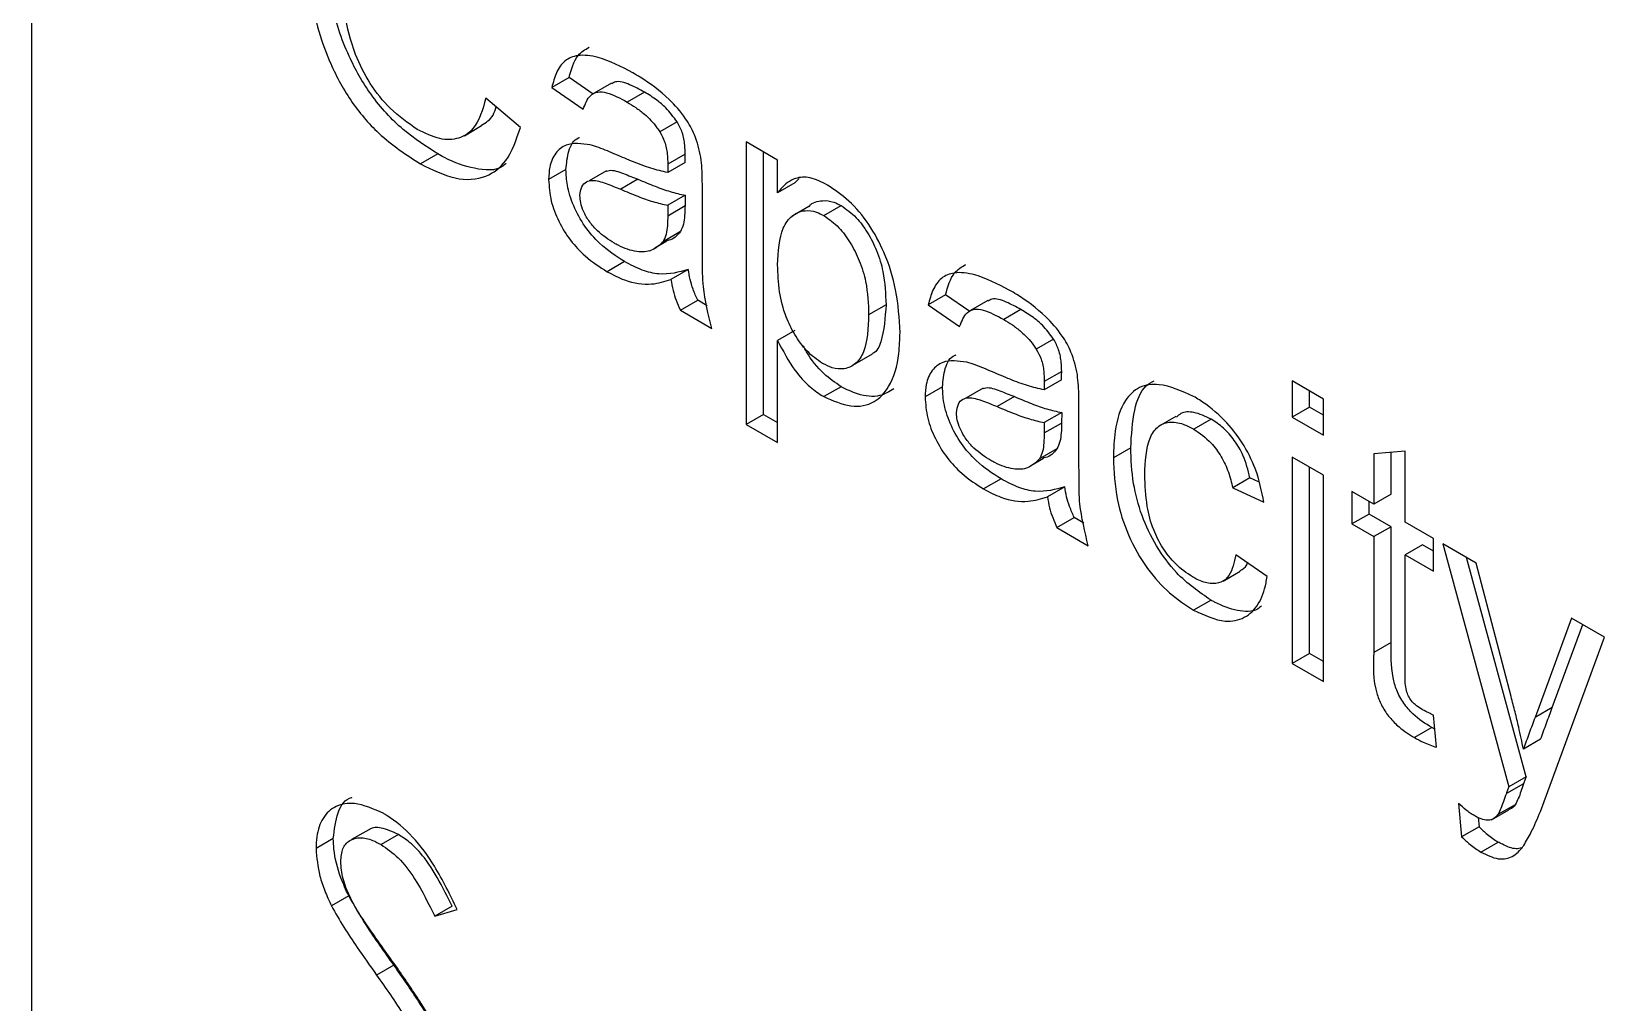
# Model space of a CAD drawing. Extents: x 75 to 2075, y 25 to 1460.
# Drawn here: x 1901.78 to 1916.46, y 1047.52 to 1056.58 of the extents above; entities that cross this region are included whole.
import ezdxf

# ---------------------------------------------------------------- set-up
doc = ezdxf.new("R2010")
doc.units = 0
doc.header["$LTSCALE"] = 5
doc.linetypes.add('SLD-KATı', pattern=[0])
doc.layers.get('0').update_dxf_attribs({"linetype": 'CONTINUOUS'})

msp = doc.modelspace()

# ---------------------------------------------------------------- linework, layer by layer
at = {"color": 7, "linetype": 'SLD-KATı'}
for p, q in [((1901.78, 1106.002), (1901.78, 1036.946)), ((1906.796, 1056.153), (1906.634, 1056.06)), ((1907.02, 1055.998), (1906.796, 1056.153)), ((1906.634, 1056.06), (1906.927, 1055.857)), ((1907.19, 1056.102), (1907.029, 1056.008)), ((1907.499, 1056.018), (1907.337, 1055.925)), ((1906.341, 1055.687), (1906.019, 1055.96)), ((1907.803, 1055.74), (1907.642, 1055.647)), ((1905.819, 1055.611), (1905.98, 1055.705)), ((1905.571, 1055.441), (1905.409, 1055.348)), ((1907.879, 1055.438), (1907.717, 1055.345)), ((1908.741, 1055.384), (1908.449, 1055.553)), ((1908.449, 1055.553), (1908.449, 1052.917)), ((1908.61, 1053.01), (1908.61, 1055.46)), ((1906.766, 1055.295), (1906.605, 1055.202)), ((1907.145, 1055.283), (1906.984, 1055.189)), ((1907.877, 1055.36), (1907.716, 1055.267)), ((1908.741, 1055.079), (1908.741, 1055.384)), ((1907.438, 1055.204), (1907.277, 1055.111)), ((1908.903, 1055.172), (1908.741, 1055.079)), ((1908.903, 1055.172), (1908.943, 1055.213)), ((1907.879, 1055.055), (1907.717, 1054.962)), ((1907.879, 1055.055), (1907.877, 1054.958)), ((1908.039, 1054.7), (1908.039, 1055.112)), ((1907.717, 1054.962), (1907.716, 1054.864)), ((1907.716, 1054.864), (1907.877, 1054.958)), ((1908.874, 1054.858), (1908.87, 1054.856)), ((1909.032, 1054.949), (1908.884, 1054.864)), ((1909.173, 1054.865), (1909.334, 1054.958)), ((1907.834, 1054.716), (1907.672, 1054.622)), ((1907.546, 1054.536), (1907.554, 1054.541)), ((1907.595, 1054.565), (1907.708, 1054.629)), ((1907.312, 1054.436), (1907.151, 1054.342)), ((1907.908, 1054.362), (1907.746, 1054.269)), ((1910.308, 1054.126), (1910.146, 1054.033)), ((1910.533, 1053.97), (1910.308, 1054.126)), ((1907.834, 1053.982), (1907.996, 1054.075)), ((1907.834, 1053.982), (1908.127, 1053.813)), ((1908.085, 1054.024), (1907.996, 1054.075)), ((1909.752, 1054.034), (1909.59, 1053.941)), ((1910.146, 1054.033), (1910.439, 1053.83)), ((1910.703, 1054.074), (1910.541, 1053.981)), ((1911.011, 1053.99), (1910.85, 1053.897)), ((1908.903, 1053.793), (1908.741, 1053.7)), ((1908.741, 1052.748), (1908.741, 1053.7)), ((1911.316, 1053.713), (1911.154, 1053.619)), ((1909.465, 1053.483), (1909.627, 1053.576)), ((1911.391, 1053.41), (1911.229, 1053.317)), ((1909.333, 1053.269), (1909.171, 1053.176)), ((1910.279, 1053.268), (1910.117, 1053.174)), ((1910.658, 1053.255), (1910.496, 1053.162)), ((1911.39, 1053.332), (1911.228, 1053.239)), ((1913.834, 1053.154), (1913.542, 1053.323)), ((1913.542, 1053.323), (1913.542, 1052.985)), ((1913.703, 1053.078), (1913.703, 1053.23)), ((1910.951, 1053.177), (1910.789, 1053.083)), ((1911.551, 1052.672), (1911.551, 1053.085)), ((1913.703, 1053.078), (1913.542, 1052.985)), ((1913.834, 1053.003), (1913.703, 1053.078)), ((1913.834, 1052.816), (1913.834, 1053.154)), ((1908.61, 1053.01), (1908.449, 1052.917)), ((1908.61, 1053.01), (1908.741, 1052.935)), ((1911.229, 1052.934), (1911.228, 1052.837)), ((1911.228, 1052.837), (1911.39, 1052.93)), ((1911.391, 1053.027), (1911.229, 1052.934)), ((1911.391, 1053.027), (1911.39, 1052.93)), ((1912.456, 1052.992), (1912.295, 1052.898)), ((1912.785, 1052.966), (1912.624, 1052.873)), ((1913.542, 1052.985), (1913.834, 1052.816)), ((1908.449, 1052.917), (1908.741, 1052.748)), ((1911.346, 1052.688), (1911.185, 1052.595)), ((1912.035, 1052.699), (1911.873, 1052.606)), ((1914.595, 1052.666), (1914.303, 1052.643)), ((1914.303, 1052.643), (1914.303, 1052.174)), ((1914.464, 1052.267), (1914.464, 1052.656)), ((1914.595, 1052.005), (1914.595, 1052.666)), ((1911.108, 1052.537), (1911.22, 1052.602)), ((1913.834, 1052.444), (1913.542, 1052.613)), ((1913.542, 1052.613), (1913.542, 1050.687)), ((1913.703, 1050.78), (1913.703, 1052.52)), ((1910.825, 1052.408), (1910.663, 1052.315)), ((1911.42, 1052.335), (1911.259, 1052.241)), ((1913.147, 1052.419), (1912.986, 1052.326)), ((1913.228, 1052.382), (1913.147, 1052.419)), ((1913.834, 1050.518), (1913.834, 1052.444)), ((1912.986, 1052.326), (1913.278, 1052.191)), ((1914.303, 1052.174), (1914.098, 1052.292)), ((1914.098, 1052.292), (1914.098, 1051.988)), ((1914.26, 1052.081), (1914.26, 1052.199)), ((1914.464, 1052.267), (1914.303, 1052.174)), ((1911.346, 1051.954), (1911.508, 1052.047)), ((1911.597, 1051.996), (1911.508, 1052.047)), ((1914.26, 1052.081), (1914.098, 1051.988)), ((1914.464, 1051.963), (1914.26, 1052.081)), ((1911.346, 1051.954), (1911.639, 1051.785)), ((1914.098, 1051.988), (1914.303, 1051.87)), ((1914.464, 1051.963), (1914.303, 1051.87)), ((1914.464, 1050.882), (1914.464, 1051.963)), ((1914.859, 1051.853), (1914.595, 1052.005)), ((1914.303, 1051.87), (1914.303, 1050.789)), ((1914.757, 1051.794), (1914.595, 1051.701)), ((1914.859, 1051.735), (1914.757, 1051.794)), ((1914.859, 1051.549), (1914.859, 1051.853)), ((1915.256, 1051.623), (1914.947, 1051.802)), ((1914.947, 1051.802), (1915.561, 1049.537)), ((1913.308, 1051.498), (1913.015, 1051.701)), ((1914.595, 1050.608), (1914.595, 1051.701)), ((1914.595, 1051.701), (1914.859, 1051.549)), ((1915.723, 1049.63), (1915.168, 1051.674)), ((1915.584, 1050.377), (1915.256, 1051.623)), ((1912.896, 1051.456), (1913.057, 1051.549)), ((1912.784, 1051.277), (1912.622, 1051.184)), ((1916.147, 1051.109), (1915.807, 1050.183)), ((1915.968, 1050.276), (1916.252, 1051.049)), ((1916.455, 1050.931), (1916.147, 1051.109)), ((1914.464, 1050.882), (1914.303, 1050.789)), ((1915.857, 1049.304), (1916.455, 1050.931)), ((1913.703, 1050.78), (1913.542, 1050.687)), ((1913.834, 1050.704), (1913.703, 1050.78)), ((1913.542, 1050.687), (1913.834, 1050.518)), ((1915.968, 1050.276), (1915.807, 1050.183)), ((1914.888, 1049.905), (1914.859, 1050.205)), ((1914.844, 1050.088), (1914.682, 1049.995)), ((1914.872, 1050.073), (1914.844, 1050.088)), ((1915.859, 1049.981), (1915.698, 1049.888)), ((1915.7, 1049.565), (1915.539, 1049.472)), ((1915.723, 1049.63), (1915.561, 1049.537)), ((1915.093, 1049.38), (1915.122, 1049.069)), ((1915.4, 1049.229), (1915.562, 1049.322)), ((1915.622, 1049.369), (1915.46, 1049.276)), ((1904.928, 1049.136), (1904.767, 1049.043)), ((1915.284, 1049.162), (1915.122, 1049.069)), ((1915.276, 1049.248), (1915.284, 1049.162)), ((1904.596, 1049.053), (1904.435, 1048.959)), ((1905.203, 1049.09), (1905.041, 1048.997)), ((1915.302, 1048.927), (1915.463, 1049.02)), ((1904.74, 1048.519), (1904.578, 1048.426)), ((1905.704, 1048.421), (1905.542, 1048.328)), ((1905.542, 1048.328), (1905.751, 1048.39)), ((1905.16, 1047.873), (1904.999, 1047.78))]:
    msp.add_line(p, q, dxfattribs=at)
for points, knots in [([(1904.351, 1057.33), (1904.357, 1057.202), (1904.373, 1056.879), (1904.506, 1056.389), (1904.747, 1055.933), (1905.046, 1055.582), (1905.277, 1055.433), (1905.409, 1055.348)], [0, 0, 0, 0, 0.180564, 0.453828, 0.617218, 0.781205, 1, 1, 1, 1]), ([(1905.571, 1055.441), (1905.462, 1055.51), (1905.244, 1055.649), (1904.946, 1055.97), (1904.711, 1056.388), (1904.548, 1056.891), (1904.525, 1057.234), (1904.513, 1057.423)], [0, 0, 0, 0, 0.180735, 0.363692, 0.524843, 0.737291, 1, 1, 1, 1]), ([(1905.379, 1055.669), (1905.293, 1055.729), (1905.136, 1055.839), (1904.932, 1056.092), (1904.778, 1056.402), (1904.689, 1056.767), (1904.678, 1057.014), (1904.673, 1057.146)], [0, 0, 0, 0, 0.194874, 0.358467, 0.522727, 0.746213, 1, 1, 1, 1]), ([(1907.39, 1056.198), (1907.281, 1056.254), (1907.103, 1056.346), (1906.886, 1056.372), (1906.75, 1056.319), (1906.673, 1056.206), (1906.647, 1056.108), (1906.634, 1056.06)], [0, 0, 0, 0, 0.327046, 0.535133, 0.693711, 0.852042, 1, 1, 1, 1]), ([(1906.796, 1056.153), (1906.817, 1056.231), (1906.852, 1056.359), (1906.944, 1056.414), (1906.982, 1056.436)], [0, 0, 0, 0, 0.600668, 1, 1, 1, 1]), ([(1908.025, 1055.409), (1908.009, 1055.48), (1907.982, 1055.602), (1907.874, 1055.795), (1907.7, 1055.99), (1907.527, 1056.116), (1907.413, 1056.184), (1907.39, 1056.198)], [0, 0, 0, 0, 0.203864, 0.35517, 0.57153, 0.912446, 1, 1, 1, 1]), ([(1906.927, 1055.857), (1906.945, 1055.907), (1906.975, 1055.983), (1907.06, 1056.026), (1907.178, 1056.01), (1907.273, 1055.959), (1907.337, 1055.925)], [0, 0, 0, 0, 0.305038, 0.47248, 0.639706, 1, 1, 1, 1]), ([(1907.499, 1056.018), (1907.453, 1056.042), (1907.361, 1056.091), (1907.248, 1056.128), (1907.204, 1056.102), (1907.193, 1056.096)], [0, 0, 0, 0, 0.426892, 0.858355, 1, 1, 1, 1]), ([(1907.803, 1055.74), (1907.769, 1055.786), (1907.711, 1055.864), (1907.605, 1055.952), (1907.538, 1055.994), (1907.499, 1056.018)], [0, 0, 0, 0, 0.374939, 0.639565, 1, 1, 1, 1]), ([(1906.019, 1055.96), (1905.989, 1055.854), (1905.94, 1055.685), (1905.771, 1055.575), (1905.588, 1055.567), (1905.451, 1055.634), (1905.379, 1055.669)], [0, 0, 0, 0, 0.349941, 0.56092, 0.772146, 1, 1, 1, 1]), ([(1905.978, 1055.708), (1906.02, 1055.733), (1906.081, 1055.771), (1906.106, 1055.852), (1906.115, 1055.879)], [0, 0, 0, 0, 0.674385, 1, 1, 1, 1]), ([(1907.337, 1055.925), (1907.364, 1055.908), (1907.418, 1055.875), (1907.514, 1055.802), (1907.591, 1055.723), (1907.633, 1055.66), (1907.642, 1055.647)], [0, 0, 0, 0, 0.2506069, 0.5016228, 0.8987325, 1, 1, 1, 1]), ([(1907.879, 1055.438), (1907.878, 1055.466), (1907.876, 1055.53), (1907.859, 1055.635), (1907.821, 1055.707), (1907.803, 1055.74)], [0, 0, 0, 0, 0.2961048, 0.6734567, 1, 1, 1, 1]), ([(1905.409, 1055.348), (1905.519, 1055.294), (1905.739, 1055.186), (1906.02, 1055.207), (1906.236, 1055.374), (1906.304, 1055.575), (1906.341, 1055.687)], [0, 0, 0, 0, 0.250046, 0.502901, 0.721128, 1, 1, 1, 1]), ([(1906.766, 1055.295), (1906.772, 1055.354), (1906.784, 1055.478), (1906.84, 1055.577), (1906.891, 1055.593), (1906.894, 1055.594)], [0, 0, 0, 0, 0.460262, 0.965468, 1, 1, 1, 1]), ([(1907.642, 1055.647), (1907.658, 1055.616), (1907.694, 1055.548), (1907.714, 1055.443), (1907.716, 1055.376), (1907.717, 1055.345)], [0, 0, 0, 0, 0.300025, 0.66691, 1, 1, 1, 1]), ([(1906.208, 1055.352), (1906.198, 1055.343), (1906.125, 1055.278), (1905.919, 1055.292), (1905.707, 1055.365), (1905.592, 1055.429), (1905.571, 1055.441)], [0, 0, 0, 0, 0.071108, 0.504837, 0.91128, 1, 1, 1, 1]), ([(1906.993, 1055.525), (1906.913, 1055.536), (1906.785, 1055.553), (1906.665, 1055.455), (1906.611, 1055.338), (1906.607, 1055.242), (1906.605, 1055.202)], [0, 0, 0, 0, 0.38086, 0.610473, 0.839585, 1, 1, 1, 1]), ([(1907.233, 1055.434), (1907.206, 1055.446), (1907.153, 1055.469), (1907.072, 1055.501), (1907.019, 1055.517), (1906.993, 1055.525)], [0, 0, 0, 0, 0.3306996, 0.6649393, 1, 1, 1, 1]), ([(1907.716, 1055.267), (1907.664, 1055.279), (1907.559, 1055.303), (1907.397, 1055.365), (1907.288, 1055.411), (1907.233, 1055.434)], [0, 0, 0, 0, 0.328573, 0.663919, 1, 1, 1, 1]), ([(1907.877, 1055.36), (1907.877, 1055.367), (1907.878, 1055.38), (1907.878, 1055.406), (1907.878, 1055.425), (1907.879, 1055.438)], [0, 0, 0, 0, 0.2500879, 0.5001759, 1, 1, 1, 1]), ([(1907.312, 1054.436), (1907.234, 1054.487), (1907.103, 1054.571), (1906.938, 1054.762), (1906.832, 1054.953), (1906.774, 1055.14), (1906.769, 1055.247), (1906.766, 1055.295)], [0, 0, 0, 0, 0.289237, 0.477901, 0.667106, 0.850592, 1, 1, 1, 1]), ([(1907.146, 1055.28), (1907.154, 1055.283), (1907.199, 1055.297), (1907.304, 1055.258), (1907.393, 1055.222), (1907.438, 1055.204)], [0, 0, 0, 0, 0.099466, 0.550298, 1, 1, 1, 1]), ([(1907.717, 1055.345), (1907.717, 1055.338), (1907.717, 1055.325), (1907.716, 1055.299), (1907.716, 1055.28), (1907.716, 1055.267)], [0, 0, 0, 0, 0.250125, 0.500209, 1, 1, 1, 1]), ([(1908.039, 1055.112), (1908.039, 1055.144), (1908.038, 1055.208), (1908.036, 1055.305), (1908.029, 1055.375), (1908.025, 1055.409)], [0, 0, 0, 0, 0.322211, 0.66043, 1, 1, 1, 1]), ([(1906.605, 1055.202), (1906.609, 1055.136), (1906.617, 1055.011), (1906.695, 1054.81), (1906.805, 1054.629), (1906.963, 1054.463), (1907.082, 1054.386), (1907.151, 1054.342)], [0, 0, 0, 0, 0.200784, 0.381858, 0.562455, 0.746359, 1, 1, 1, 1]), ([(1906.897, 1055.052), (1906.901, 1055.082), (1906.907, 1055.138), (1906.953, 1055.183), (1907.028, 1055.202), (1907.141, 1055.167), (1907.231, 1055.129), (1907.277, 1055.111)], [0, 0, 0, 0, 0.165792, 0.312489, 0.444475, 0.722586, 1, 1, 1, 1]), ([(1907.438, 1055.204), (1907.492, 1055.182), (1907.592, 1055.14), (1907.74, 1055.086), (1907.832, 1055.065), (1907.879, 1055.055)], [0, 0, 0, 0, 0.358852, 0.678438, 1, 1, 1, 1]), ([(1909.205, 1055.15), (1909.151, 1055.178), (1909.044, 1055.231), (1908.888, 1055.221), (1908.797, 1055.149), (1908.752, 1055.091), (1908.741, 1055.079)], [0, 0, 0, 0, 0.2820151, 0.550707, 0.9014703, 1, 1, 1, 1]), ([(1909.883, 1053.776), (1909.876, 1053.906), (1909.862, 1054.144), (1909.756, 1054.498), (1909.598, 1054.788), (1909.411, 1055.014), (1909.273, 1055.105), (1909.205, 1055.15)], [0, 0, 0, 0, 0.267064, 0.490354, 0.661866, 0.833531, 1, 1, 1, 1]), ([(1907.218, 1054.608), (1907.164, 1054.642), (1907.083, 1054.693), (1906.985, 1054.804), (1906.931, 1054.897), (1906.901, 1054.984), (1906.899, 1055.03), (1906.897, 1055.052)], [0, 0, 0, 0, 0.364248, 0.548916, 0.73488, 0.874247, 1, 1, 1, 1]), ([(1907.277, 1055.111), (1907.33, 1055.089), (1907.431, 1055.046), (1907.579, 1054.992), (1907.671, 1054.972), (1907.717, 1054.962)], [0, 0, 0, 0, 0.358852, 0.678438, 1, 1, 1, 1]), ([(1909.033, 1054.948), (1909.034, 1054.95), (1909.063, 1054.99), (1909.144, 1055.01), (1909.25, 1055.002), (1909.311, 1054.97), (1909.334, 1054.958)], [0, 0, 0, 0, 0.02422, 0.481003, 0.804386, 1, 1, 1, 1]), ([(1907.716, 1054.864), (1907.715, 1054.834), (1907.714, 1054.774), (1907.703, 1054.688), (1907.683, 1054.644), (1907.672, 1054.622)], [0, 0, 0, 0, 0.340408, 0.664798, 1, 1, 1, 1]), ([(1907.877, 1054.958), (1907.877, 1054.927), (1907.875, 1054.867), (1907.865, 1054.782), (1907.844, 1054.738), (1907.834, 1054.716)], [0, 0, 0, 0, 0.340408, 0.664798, 1, 1, 1, 1]), ([(1908.741, 1054.405), (1908.748, 1054.53), (1908.757, 1054.716), (1908.869, 1054.871), (1908.98, 1054.919), (1909.089, 1054.909), (1909.15, 1054.877), (1909.173, 1054.865)], [0, 0, 0, 0, 0.393089, 0.586559, 0.780099, 0.917118, 1, 1, 1, 1]), ([(1909.173, 1054.865), (1909.221, 1054.831), (1909.311, 1054.768), (1909.424, 1054.611), (1909.512, 1054.438), (1909.581, 1054.202), (1909.587, 1054.042), (1909.59, 1053.941)], [0, 0, 0, 0, 0.176092, 0.332215, 0.496646, 0.683749, 1, 1, 1, 1]), ([(1909.334, 1054.958), (1909.382, 1054.925), (1909.473, 1054.861), (1909.585, 1054.705), (1909.674, 1054.532), (1909.742, 1054.296), (1909.748, 1054.135), (1909.752, 1054.034)], [0, 0, 0, 0, 0.176092, 0.332215, 0.496646, 0.683749, 1, 1, 1, 1]), ([(1907.834, 1054.716), (1907.803, 1054.679), (1907.768, 1054.637), (1907.713, 1054.634), (1907.706, 1054.633)], [0, 0, 0, 0, 0.875471, 1, 1, 1, 1]), ([(1908.127, 1053.813), (1908.094, 1053.944), (1908.04, 1054.168), (1908.041, 1054.452), (1908.04, 1054.617), (1908.039, 1054.7)], [0, 0, 0, 0, 0.417881, 0.708679, 1, 1, 1, 1]), ([(1907.672, 1054.622), (1907.639, 1054.59), (1907.574, 1054.528), (1907.424, 1054.52), (1907.3, 1054.562), (1907.229, 1054.601), (1907.218, 1054.608)], [0, 0, 0, 0, 0.305786, 0.602318, 0.933285, 1, 1, 1, 1]), ([(1907.908, 1054.362), (1907.82, 1054.338), (1907.689, 1054.301), (1907.477, 1054.35), (1907.368, 1054.407), (1907.312, 1054.436)], [0, 0, 0, 0, 0.4980199, 0.7439472, 1, 1, 1, 1]), ([(1909.161, 1053.486), (1909.11, 1053.521), (1909.014, 1053.589), (1908.898, 1053.752), (1908.804, 1053.942), (1908.749, 1054.169), (1908.744, 1054.323), (1908.741, 1054.405)], [0, 0, 0, 0, 0.18541, 0.354573, 0.514015, 0.740165, 1, 1, 1, 1]), ([(1910.308, 1054.126), (1910.329, 1054.203), (1910.364, 1054.331), (1910.457, 1054.386), (1910.494, 1054.408)], [0, 0, 0, 0, 0.600668, 1, 1, 1, 1]), ([(1907.151, 1054.342), (1907.205, 1054.314), (1907.349, 1054.239), (1907.558, 1054.211), (1907.688, 1054.251), (1907.746, 1054.269)], [0, 0, 0, 0, 0.248289, 0.661947, 1, 1, 1, 1]), ([(1907.746, 1054.269), (1907.752, 1054.235), (1907.763, 1054.172), (1907.793, 1054.074), (1907.82, 1054.013), (1907.834, 1053.982)], [0, 0, 0, 0, 0.359668, 0.675658, 1, 1, 1, 1]), ([(1907.996, 1054.075), (1907.98, 1054.109), (1907.951, 1054.174), (1907.923, 1054.272), (1907.913, 1054.332), (1907.908, 1054.362)], [0, 0, 0, 0, 0.359846, 0.676178, 1, 1, 1, 1]), ([(1910.902, 1054.171), (1910.794, 1054.227), (1910.616, 1054.318), (1910.398, 1054.344), (1910.263, 1054.291), (1910.185, 1054.178), (1910.159, 1054.08), (1910.146, 1054.033)], [0, 0, 0, 0, 0.327046, 0.535133, 0.693711, 0.852042, 1, 1, 1, 1]), ([(1911.011, 1053.99), (1910.966, 1054.014), (1910.874, 1054.063), (1910.761, 1054.1), (1910.716, 1054.075), (1910.706, 1054.068)], [0, 0, 0, 0, 0.426892, 0.858355, 1, 1, 1, 1]), ([(1911.537, 1053.382), (1911.522, 1053.452), (1911.495, 1053.574), (1911.387, 1053.768), (1911.213, 1053.962), (1911.04, 1054.089), (1910.926, 1054.157), (1910.902, 1054.171)], [0, 0, 0, 0, 0.203864, 0.35517, 0.57153, 0.912446, 1, 1, 1, 1]), ([(1909.752, 1054.034), (1909.744, 1053.913), (1909.733, 1053.738), (1909.667, 1053.596), (1909.628, 1053.579), (1909.626, 1053.578)], [0, 0, 0, 0, 0.675678, 0.980854, 1, 1, 1, 1]), ([(1910.439, 1053.83), (1910.458, 1053.879), (1910.487, 1053.955), (1910.573, 1053.999), (1910.69, 1053.982), (1910.785, 1053.931), (1910.85, 1053.897)], [0, 0, 0, 0, 0.305038, 0.47248, 0.639706, 1, 1, 1, 1]), ([(1911.316, 1053.713), (1911.282, 1053.758), (1911.224, 1053.836), (1911.117, 1053.924), (1911.05, 1053.966), (1911.011, 1053.99)], [0, 0, 0, 0, 0.374939, 0.639565, 1, 1, 1, 1]), ([(1909.59, 1053.941), (1909.585, 1053.816), (1909.577, 1053.635), (1909.478, 1053.478), (1909.373, 1053.429), (1909.261, 1053.435), (1909.191, 1053.471), (1909.161, 1053.486)], [0, 0, 0, 0, 0.392182, 0.569314, 0.746779, 0.893049, 1, 1, 1, 1]), ([(1910.85, 1053.897), (1910.877, 1053.881), (1910.931, 1053.848), (1911.026, 1053.774), (1911.104, 1053.695), (1911.145, 1053.632), (1911.154, 1053.619)], [0, 0, 0, 0, 0.2506069, 0.5016228, 0.8987325, 1, 1, 1, 1]), ([(1908.741, 1053.7), (1908.791, 1053.604), (1908.875, 1053.443), (1909.034, 1053.266), (1909.128, 1053.204), (1909.171, 1053.176)], [0, 0, 0, 0, 0.444352, 0.749309, 1, 1, 1, 1]), ([(1909.171, 1053.176), (1909.257, 1053.139), (1909.431, 1053.063), (1909.645, 1053.108), (1909.804, 1053.279), (1909.875, 1053.518), (1909.881, 1053.71), (1909.883, 1053.776)], [0, 0, 0, 0, 0.205532, 0.411924, 0.596225, 0.859869, 1, 1, 1, 1]), ([(1911.391, 1053.41), (1911.39, 1053.438), (1911.388, 1053.502), (1911.371, 1053.607), (1911.333, 1053.679), (1911.316, 1053.713)], [0, 0, 0, 0, 0.2961048, 0.6734567, 1, 1, 1, 1]), ([(1909.333, 1053.269), (1909.278, 1053.307), (1909.162, 1053.386), (1909.041, 1053.534), (1908.991, 1053.63), (1908.981, 1053.649)], [0, 0, 0, 0, 0.414139, 0.88729, 1, 1, 1, 1]), ([(1910.505, 1053.497), (1910.425, 1053.508), (1910.297, 1053.526), (1910.177, 1053.427), (1910.124, 1053.31), (1910.119, 1053.214), (1910.117, 1053.174)], [0, 0, 0, 0, 0.38086, 0.610473, 0.839585, 1, 1, 1, 1]), ([(1910.279, 1053.268), (1910.284, 1053.327), (1910.296, 1053.45), (1910.352, 1053.55), (1910.403, 1053.565), (1910.406, 1053.566)], [0, 0, 0, 0, 0.460262, 0.965468, 1, 1, 1, 1]), ([(1911.154, 1053.619), (1911.17, 1053.589), (1911.207, 1053.521), (1911.226, 1053.415), (1911.228, 1053.349), (1911.229, 1053.317)], [0, 0, 0, 0, 0.300025, 0.66691, 1, 1, 1, 1]), ([(1910.746, 1053.407), (1910.719, 1053.418), (1910.665, 1053.441), (1910.585, 1053.473), (1910.532, 1053.489), (1910.505, 1053.497)], [0, 0, 0, 0, 0.3307, 0.664939, 1, 1, 1, 1]), ([(1911.228, 1053.239), (1911.176, 1053.251), (1911.072, 1053.275), (1910.91, 1053.337), (1910.8, 1053.384), (1910.746, 1053.407)], [0, 0, 0, 0, 0.3285731, 0.6639189, 1, 1, 1, 1]), ([(1911.39, 1053.332), (1911.39, 1053.339), (1911.39, 1053.352), (1911.39, 1053.378), (1911.391, 1053.397), (1911.391, 1053.41)], [0, 0, 0, 0, 0.2500879, 0.5001759, 1, 1, 1, 1]), ([(1911.551, 1053.085), (1911.551, 1053.116), (1911.551, 1053.18), (1911.549, 1053.278), (1911.541, 1053.347), (1911.537, 1053.382)], [0, 0, 0, 0, 0.322211, 0.66043, 1, 1, 1, 1]), ([(1909.825, 1053.248), (1909.783, 1053.223), (1909.688, 1053.166), (1909.51, 1053.182), (1909.384, 1053.244), (1909.333, 1053.269)], [0, 0, 0, 0, 0.320914, 0.721849, 1, 1, 1, 1]), ([(1910.825, 1052.408), (1910.746, 1052.459), (1910.616, 1052.544), (1910.45, 1052.734), (1910.345, 1052.925), (1910.286, 1053.112), (1910.281, 1053.219), (1910.279, 1053.268)], [0, 0, 0, 0, 0.289237, 0.477901, 0.667106, 0.850592, 1, 1, 1, 1]), ([(1910.659, 1053.252), (1910.667, 1053.255), (1910.711, 1053.269), (1910.816, 1053.23), (1910.906, 1053.194), (1910.951, 1053.177)], [0, 0, 0, 0, 0.099466, 0.550298, 1, 1, 1, 1]), ([(1911.229, 1053.317), (1911.229, 1053.31), (1911.229, 1053.297), (1911.228, 1053.272), (1911.228, 1053.252), (1911.228, 1053.239)], [0, 0, 0, 0, 0.250125, 0.500209, 1, 1, 1, 1]), ([(1912.622, 1053.178), (1912.512, 1053.227), (1912.329, 1053.309), (1912.108, 1053.277), (1911.957, 1053.132), (1911.884, 1052.891), (1911.876, 1052.69), (1911.873, 1052.606)], [0, 0, 0, 0, 0.253269, 0.420369, 0.5882541, 0.8277256, 1, 1, 1, 1]), ([(1912.035, 1052.699), (1912.042, 1052.819), (1912.055, 1053.04), (1912.136, 1053.26), (1912.227, 1053.31), (1912.253, 1053.325)], [0, 0, 0, 0, 0.461668, 0.845105, 1, 1, 1, 1]), ([(1910.117, 1053.174), (1910.121, 1053.109), (1910.129, 1052.984), (1910.207, 1052.782), (1910.318, 1052.602), (1910.475, 1052.435), (1910.594, 1052.359), (1910.663, 1052.315)], [0, 0, 0, 0, 0.200784, 0.381858, 0.562455, 0.746359, 1, 1, 1, 1]), ([(1910.41, 1053.024), (1910.413, 1053.054), (1910.42, 1053.111), (1910.465, 1053.155), (1910.54, 1053.174), (1910.653, 1053.139), (1910.744, 1053.102), (1910.789, 1053.083)], [0, 0, 0, 0, 0.165792, 0.312489, 0.444475, 0.722586, 1, 1, 1, 1]), ([(1910.789, 1053.083), (1910.842, 1053.061), (1910.943, 1053.019), (1911.091, 1052.965), (1911.183, 1052.944), (1911.229, 1052.934)], [0, 0, 0, 0, 0.358852, 0.678438, 1, 1, 1, 1]), ([(1910.951, 1053.177), (1911.004, 1053.154), (1911.105, 1053.112), (1911.253, 1053.058), (1911.345, 1053.038), (1911.391, 1053.027)], [0, 0, 0, 0, 0.358852, 0.678438, 1, 1, 1, 1]), ([(1913.278, 1052.191), (1913.257, 1052.295), (1913.219, 1052.481), (1913.081, 1052.751), (1912.9, 1052.981), (1912.737, 1053.109), (1912.64, 1053.167), (1912.622, 1053.178)], [0, 0, 0, 0, 0.2658792, 0.4738783, 0.6819172, 0.9425362, 1, 1, 1, 1]), ([(1910.73, 1052.58), (1910.676, 1052.614), (1910.596, 1052.666), (1910.497, 1052.777), (1910.444, 1052.869), (1910.414, 1052.956), (1910.411, 1053.002), (1910.41, 1053.024)], [0, 0, 0, 0, 0.364248, 0.548916, 0.73488, 0.874247, 1, 1, 1, 1]), ([(1911.39, 1052.93), (1911.389, 1052.899), (1911.388, 1052.839), (1911.377, 1052.754), (1911.357, 1052.71), (1911.346, 1052.688)], [0, 0, 0, 0, 0.3404084, 0.6647983, 1, 1, 1, 1]), ([(1912.166, 1052.446), (1912.171, 1052.57), (1912.179, 1052.75), (1912.28, 1052.902), (1912.389, 1052.947), (1912.511, 1052.931), (1912.591, 1052.89), (1912.624, 1052.873)], [0, 0, 0, 0, 0.383791, 0.551345, 0.719226, 0.882616, 1, 1, 1, 1]), ([(1912.785, 1052.966), (1912.731, 1052.992), (1912.63, 1053.039), (1912.517, 1053.035), (1912.474, 1052.997), (1912.461, 1052.985)], [0, 0, 0, 0, 0.443271, 0.821168, 1, 1, 1, 1]), ([(1913.147, 1052.419), (1913.13, 1052.49), (1913.1, 1052.609), (1913.005, 1052.771), (1912.9, 1052.891), (1912.824, 1052.941), (1912.785, 1052.966)], [0, 0, 0, 0, 0.323475, 0.547841, 0.771946, 1, 1, 1, 1]), ([(1911.228, 1052.837), (1911.227, 1052.806), (1911.226, 1052.746), (1911.216, 1052.661), (1911.195, 1052.617), (1911.185, 1052.595)], [0, 0, 0, 0, 0.3404084, 0.6647983, 1, 1, 1, 1]), ([(1912.624, 1052.873), (1912.679, 1052.834), (1912.773, 1052.769), (1912.883, 1052.618), (1912.952, 1052.472), (1912.974, 1052.375), (1912.986, 1052.326)], [0, 0, 0, 0, 0.325117, 0.549277, 0.773561, 1, 1, 1, 1]), ([(1911.346, 1052.688), (1911.315, 1052.651), (1911.28, 1052.609), (1911.225, 1052.606), (1911.218, 1052.606)], [0, 0, 0, 0, 0.875471, 1, 1, 1, 1]), ([(1911.639, 1051.785), (1911.607, 1051.917), (1911.552, 1052.14), (1911.553, 1052.424), (1911.552, 1052.59), (1911.551, 1052.672)], [0, 0, 0, 0, 0.417881, 0.708679, 1, 1, 1, 1]), ([(1912.784, 1051.277), (1912.673, 1051.353), (1912.487, 1051.48), (1912.268, 1051.779), (1912.129, 1052.07), (1912.047, 1052.388), (1912.039, 1052.589), (1912.035, 1052.699)], [0, 0, 0, 0, 0.2552854, 0.4291379, 0.6027994, 0.7829354, 1, 1, 1, 1]), ([(1911.185, 1052.595), (1911.151, 1052.563), (1911.086, 1052.5), (1910.936, 1052.492), (1910.813, 1052.535), (1910.742, 1052.574), (1910.73, 1052.58)], [0, 0, 0, 0, 0.305786, 0.602318, 0.933285, 1, 1, 1, 1]), ([(1911.873, 1052.606), (1911.879, 1052.477), (1911.889, 1052.248), (1912.002, 1051.882), (1912.176, 1051.576), (1912.395, 1051.331), (1912.547, 1051.233), (1912.622, 1051.184)], [0, 0, 0, 0, 0.253118, 0.449583, 0.647333, 0.823351, 1, 1, 1, 1]), ([(1911.42, 1052.335), (1911.332, 1052.31), (1911.201, 1052.273), (1910.99, 1052.323), (1910.881, 1052.379), (1910.825, 1052.408)], [0, 0, 0, 0, 0.49802, 0.743947, 1, 1, 1, 1]), ([(1911.508, 1052.047), (1911.493, 1052.082), (1911.464, 1052.147), (1911.435, 1052.244), (1911.425, 1052.304), (1911.42, 1052.335)], [0, 0, 0, 0, 0.359846, 0.676178, 1, 1, 1, 1]), ([(1912.612, 1051.494), (1912.557, 1051.531), (1912.457, 1051.599), (1912.331, 1051.761), (1912.235, 1051.948), (1912.175, 1052.187), (1912.169, 1052.35), (1912.166, 1052.446)], [0, 0, 0, 0, 0.193068, 0.351717, 0.510275, 0.712123, 1, 1, 1, 1]), ([(1910.663, 1052.315), (1910.717, 1052.286), (1910.861, 1052.212), (1911.07, 1052.184), (1911.2, 1052.223), (1911.259, 1052.241)], [0, 0, 0, 0, 0.248289, 0.661947, 1, 1, 1, 1]), ([(1911.259, 1052.241), (1911.264, 1052.207), (1911.275, 1052.144), (1911.305, 1052.046), (1911.333, 1051.985), (1911.346, 1051.954)], [0, 0, 0, 0, 0.359668, 0.675658, 1, 1, 1, 1]), ([(1913.015, 1051.701), (1913, 1051.63), (1912.977, 1051.518), (1912.881, 1051.437), (1912.776, 1051.426), (1912.682, 1051.455), (1912.626, 1051.486), (1912.612, 1051.494)], [0, 0, 0, 0, 0.340377, 0.534282, 0.728288, 0.93091, 1, 1, 1, 1]), ([(1913.055, 1051.553), (1913.08, 1051.566), (1913.109, 1051.582), (1913.121, 1051.62), (1913.123, 1051.626)], [0, 0, 0, 0, 0.838516, 1, 1, 1, 1]), ([(1912.622, 1051.184), (1912.723, 1051.137), (1912.897, 1051.057), (1913.103, 1051.103), (1913.235, 1051.23), (1913.289, 1051.382), (1913.304, 1051.478), (1913.308, 1051.498)], [0, 0, 0, 0, 0.297173, 0.511238, 0.725167, 0.942236, 1, 1, 1, 1]), ([(1913.256, 1051.222), (1913.243, 1051.212), (1913.185, 1051.165), (1913.031, 1051.169), (1912.878, 1051.225), (1912.795, 1051.271), (1912.784, 1051.277)], [0, 0, 0, 0, 0.110892, 0.522558, 0.935956, 1, 1, 1, 1]), ([(1914.844, 1050.088), (1914.784, 1050.125), (1914.691, 1050.183), (1914.579, 1050.314), (1914.511, 1050.434), (1914.46, 1050.635), (1914.463, 1050.776), (1914.464, 1050.882)], [0, 0, 0, 0, 0.240129, 0.371052, 0.502413, 0.627315, 1, 1, 1, 1]), ([(1914.303, 1050.789), (1914.296, 1050.662), (1914.289, 1050.502), (1914.378, 1050.284), (1914.45, 1050.178), (1914.553, 1050.074), (1914.634, 1050.025), (1914.682, 1049.995)], [0, 0, 0, 0, 0.440851, 0.558661, 0.675669, 0.804084, 1, 1, 1, 1]), ([(1914.744, 1050.263), (1914.725, 1050.275), (1914.694, 1050.294), (1914.652, 1050.337), (1914.624, 1050.383), (1914.594, 1050.466), (1914.596, 1050.538), (1914.596, 1050.595), (1914.595, 1050.608)], [0, 0, 0, 0, 0.179327, 0.29673, 0.414371, 0.53717, 0.894909, 1, 1, 1, 1]), ([(1915.698, 1049.888), (1915.684, 1049.956), (1915.66, 1050.071), (1915.621, 1050.234), (1915.596, 1050.329), (1915.584, 1050.377)], [0, 0, 0, 0, 0.421191, 0.71049, 1, 1, 1, 1]), ([(1915.859, 1049.981), (1915.877, 1050.03), (1915.905, 1050.104), (1915.941, 1050.203), (1915.959, 1050.252), (1915.968, 1050.276)], [0, 0, 0, 0, 0.499997, 0.749997, 1, 1, 1, 1]), ([(1914.859, 1050.205), (1914.849, 1050.21), (1914.83, 1050.218), (1914.792, 1050.237), (1914.763, 1050.252), (1914.744, 1050.263)], [0, 0, 0, 0, 0.250077, 0.500167, 1, 1, 1, 1]), ([(1915.807, 1050.183), (1915.788, 1050.134), (1915.761, 1050.06), (1915.725, 1049.962), (1915.707, 1049.913), (1915.698, 1049.888)], [0, 0, 0, 0, 0.499997, 0.749998, 1, 1, 1, 1]), ([(1914.682, 1049.995), (1914.709, 1049.98), (1914.757, 1049.954), (1914.826, 1049.926), (1914.867, 1049.912), (1914.888, 1049.905)], [0, 0, 0, 0, 0.388625, 0.693909, 1, 1, 1, 1]), ([(1915.7, 1049.565), (1915.692, 1049.54), (1915.676, 1049.494), (1915.652, 1049.427), (1915.632, 1049.388), (1915.622, 1049.369)], [0, 0, 0, 0, 0.362613, 0.680763, 1, 1, 1, 1]), ([(1915.723, 1049.63), (1915.721, 1049.625), (1915.717, 1049.614), (1915.71, 1049.592), (1915.704, 1049.576), (1915.7, 1049.565)], [0, 0, 0, 0, 0.250001, 0.500001, 1, 1, 1, 1]), ([(1904.596, 1049.053), (1904.606, 1049.137), (1904.625, 1049.302), (1904.707, 1049.424), (1904.769, 1049.438), (1904.77, 1049.438)], [0, 0, 0, 0, 0.5084344, 0.9941214, 1, 1, 1, 1]), ([(1915.539, 1049.472), (1915.53, 1049.447), (1915.514, 1049.401), (1915.49, 1049.334), (1915.47, 1049.295), (1915.46, 1049.276)], [0, 0, 0, 0, 0.362613, 0.680763, 1, 1, 1, 1]), ([(1915.561, 1049.537), (1915.559, 1049.532), (1915.556, 1049.521), (1915.548, 1049.499), (1915.542, 1049.483), (1915.539, 1049.472)], [0, 0, 0, 0, 0.250001, 0.500001, 1, 1, 1, 1]), ([(1905.067, 1049.286), (1904.973, 1049.328), (1904.812, 1049.399), (1904.616, 1049.367), (1904.493, 1049.256), (1904.44, 1049.104), (1904.436, 1048.997), (1904.435, 1048.959)], [0, 0, 0, 0, 0.288328, 0.49588, 0.704475, 0.897997, 1, 1, 1, 1]), ([(1905.751, 1048.39), (1905.685, 1048.528), (1905.57, 1048.769), (1905.342, 1049.081), (1905.168, 1049.224), (1905.077, 1049.28), (1905.067, 1049.286)], [0, 0, 0, 0, 0.385115, 0.674249, 0.964748, 1, 1, 1, 1]), ([(1915.24, 1049.267), (1915.227, 1049.275), (1915.202, 1049.29), (1915.153, 1049.328), (1915.117, 1049.359), (1915.093, 1049.38)], [0, 0, 0, 0, 0.250658, 0.501443, 1, 1, 1, 1]), ([(1915.46, 1049.276), (1915.445, 1049.259), (1915.416, 1049.228), (1915.353, 1049.219), (1915.293, 1049.238), (1915.255, 1049.258), (1915.24, 1049.267)], [0, 0, 0, 0, 0.310347, 0.566804, 0.822306, 1, 1, 1, 1]), ([(1915.622, 1049.369), (1915.607, 1049.35), (1915.591, 1049.328), (1915.564, 1049.325), (1915.561, 1049.325)], [0, 0, 0, 0, 0.878131, 1, 1, 1, 1]), ([(1915.701, 1048.988), (1915.725, 1049.029), (1915.767, 1049.099), (1915.816, 1049.208), (1915.843, 1049.272), (1915.857, 1049.304)], [0, 0, 0, 0, 0.419405, 0.709642, 1, 1, 1, 1]), ([(1905.203, 1049.09), (1905.149, 1049.115), (1905.055, 1049.159), (1904.96, 1049.16), (1904.932, 1049.136), (1904.93, 1049.134)], [0, 0, 0, 0, 0.549631, 0.959881, 1, 1, 1, 1]), ([(1915.284, 1049.162), (1915.31, 1049.138), (1915.352, 1049.099), (1915.412, 1049.052), (1915.446, 1049.031), (1915.463, 1049.02)], [0, 0, 0, 0, 0.4419361, 0.7195733, 1, 1, 1, 1]), ([(1904.435, 1048.959), (1904.442, 1048.875), (1904.453, 1048.748), (1904.514, 1048.564), (1904.557, 1048.472), (1904.578, 1048.426)], [0, 0, 0, 0, 0.4883309, 0.7407161, 1, 1, 1, 1]), ([(1904.74, 1048.519), (1904.714, 1048.574), (1904.648, 1048.719), (1904.601, 1048.906), (1904.598, 1049.02), (1904.596, 1049.053)], [0, 0, 0, 0, 0.309031, 0.805069, 1, 1, 1, 1]), ([(1904.665, 1048.839), (1904.669, 1048.882), (1904.676, 1048.967), (1904.746, 1049.043), (1904.844, 1049.069), (1904.949, 1049.047), (1905.015, 1049.011), (1905.041, 1048.997)], [0, 0, 0, 0, 0.208162, 0.419054, 0.640021, 0.858401, 1, 1, 1, 1]), ([(1905.041, 1048.997), (1905.096, 1048.959), (1905.211, 1048.881), (1905.389, 1048.64), (1905.484, 1048.446), (1905.542, 1048.328)], [0, 0, 0, 0, 0.261966, 0.547947, 1, 1, 1, 1]), ([(1905.704, 1048.421), (1905.671, 1048.489), (1905.594, 1048.644), (1905.468, 1048.858), (1905.323, 1049.013), (1905.238, 1049.068), (1905.203, 1049.09)], [0, 0, 0, 0, 0.259517, 0.5925, 0.832715, 1, 1, 1, 1]), ([(1915.122, 1049.069), (1915.148, 1049.045), (1915.19, 1049.006), (1915.25, 1048.959), (1915.285, 1048.938), (1915.302, 1048.927)], [0, 0, 0, 0, 0.4419361, 0.7195733, 1, 1, 1, 1]), ([(1915.302, 1048.927), (1915.357, 1048.9), (1915.456, 1048.852), (1915.593, 1048.871), (1915.662, 1048.935), (1915.696, 1048.981), (1915.701, 1048.988)], [0, 0, 0, 0, 0.32861, 0.595773, 0.942222, 1, 1, 1, 1]), ([(1915.682, 1048.965), (1915.665, 1048.961), (1915.612, 1048.95), (1915.533, 1048.983), (1915.476, 1049.013), (1915.463, 1049.02)], [0, 0, 0, 0, 0.264216, 0.828642, 1, 1, 1, 1]), ([(1904.834, 1048.359), (1904.805, 1048.41), (1904.745, 1048.513), (1904.678, 1048.682), (1904.669, 1048.786), (1904.665, 1048.839)], [0, 0, 0, 0, 0.3288211, 0.6606023, 1, 1, 1, 1]), ([(1905.16, 1047.873), (1905.117, 1047.935), (1905.029, 1048.058), (1904.884, 1048.27), (1904.793, 1048.427), (1904.74, 1048.519)], [0, 0, 0, 0, 0.295348, 0.590709, 1, 1, 1, 1]), ([(1904.578, 1048.426), (1904.616, 1048.359), (1904.691, 1048.225), (1904.835, 1048.013), (1904.939, 1047.865), (1904.999, 1047.78)], [0, 0, 0, 0, 0.296495, 0.591871, 1, 1, 1, 1]), ([(1905.179, 1047.864), (1905.135, 1047.926), (1905.055, 1048.038), (1904.939, 1048.201), (1904.869, 1048.306), (1904.834, 1048.359)], [0, 0, 0, 0, 0.376511, 0.688093, 1, 1, 1, 1]), ([(1905.623, 1047.134), (1905.588, 1047.201), (1905.518, 1047.337), (1905.362, 1047.584), (1905.24, 1047.76), (1905.16, 1047.873)], [0, 0, 0, 0, 0.26143, 0.522533, 1, 1, 1, 1]), ([(1905.784, 1046.559), (1905.773, 1046.661), (1905.751, 1046.865), (1905.605, 1047.205), (1905.408, 1047.536), (1905.256, 1047.754), (1905.179, 1047.864)], [0, 0, 0, 0, 0.232657, 0.465214, 0.729892, 1, 1, 1, 1]), ([(1904.999, 1047.78), (1905.042, 1047.718), (1905.13, 1047.595), (1905.292, 1047.353), (1905.395, 1047.163), (1905.461, 1047.04)], [0, 0, 0, 0, 0.261054, 0.52219, 1, 1, 1, 1])]:
    msp.add_open_spline(points, degree=3, knots=knots, dxfattribs=at)

doc.saveas('drawing.dxf')
